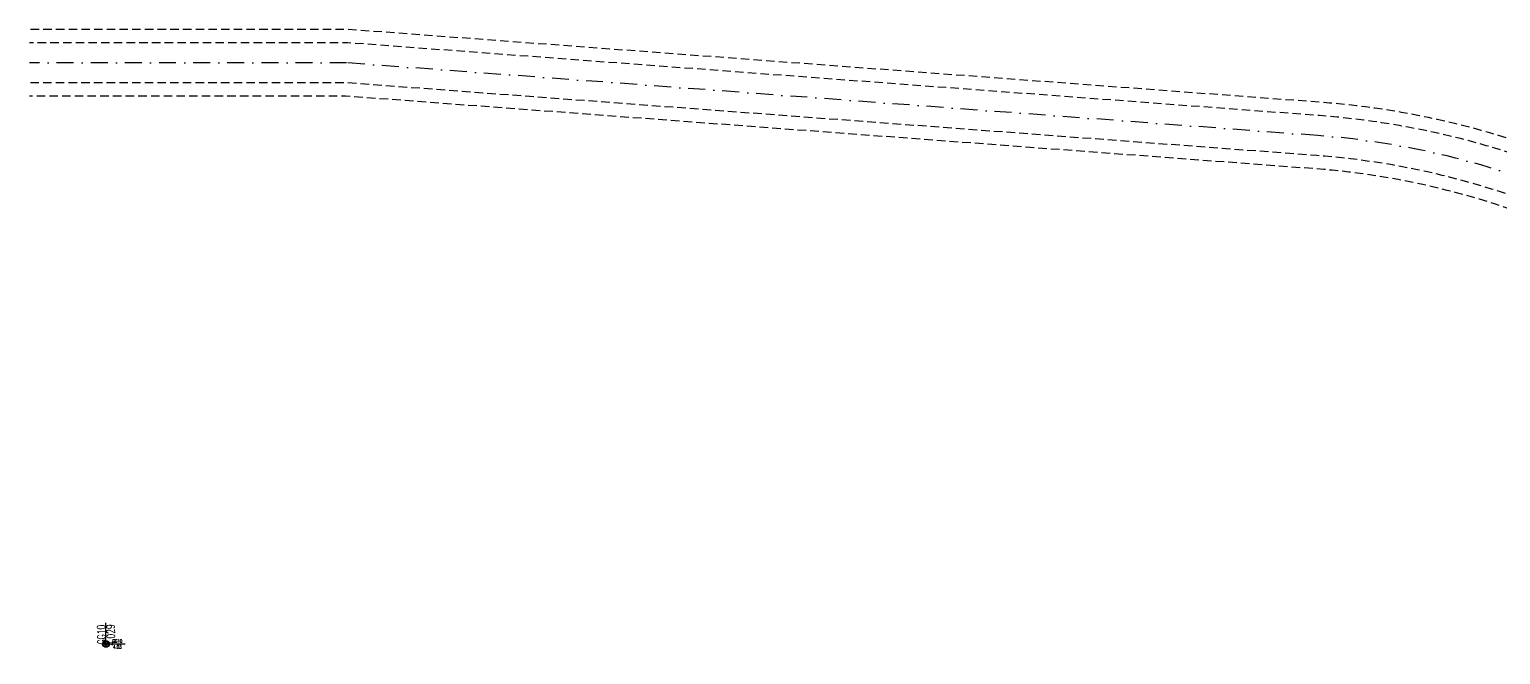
# Model space of a CAD drawing. Extents: x 500036 to 1001740, y 2543128 to 5086681.
# Drawn here: x 500036 to 500588, y 2544060 to 2544295 of the extents above; entities that cross this region are included whole.
import ezdxf
from ezdxf.enums import TextEntityAlignment as Align

# ---------------------------------------------------------------- set-up
doc = ezdxf.new("R2010")
doc.units = 0
doc.header["$LTSCALE"] = 0.5
doc.linetypes.add('DASHDOT', pattern=[25.4, 12.7, -6.35, 0, -6.35])
doc.linetypes.add('HIDDEN', pattern=[9.525, 6.35, -3.175])
doc.layers.get('0').update_dxf_attribs({"linetype": 'CONTINUOUS', "lineweight": 5})
for name, color, linetype in [('L-道路中线', 6, 'DASHDOT'), ('地形图', 8, 'CONTINUOUS'), ('控制导线点', 7, 'CONTINUOUS'), ('路基边线', 1, 'CONTINUOUS'), ('路面边线', 7, 'CONTINUOUS')]:
    doc.layers.add(name, color=color, linetype=linetype)
doc.styles.add('HZ', font='romans.shx', dxfattribs={"width": 0.8, "bigfont": 'hztxt.shx'})
doc.styles.get("Standard").update_dxf_attribs({"font": 'simplex1.shx', "width": 0.7, "bigfont": 'hztxt.shx'})

# ---------------------------------------------------------------- blocks, each defined once
blk = doc.blocks.new('控制导线点')
at = {"layer": '控制导线点'}
for p, q in [((500961.792, 2543567.946, 3.298), (500960.192, 2543567.946)), ((500962.192, 2543568.346, 3.298), (500962.192, 2543569.946)), ((500962.192, 2543567.546, 3.298), (500962.192, 2543565.946)), ((500962.592, 2543567.946, 3.298), (500964.192, 2543567.946))]:
    blk.add_line(p, q, dxfattribs=at)
for centre, radius in [((500962.192, 2543567.946), 2.5), ((500962.192, 2543567.946), 2), ((500962.192, 2543567.946, 3.298), 0.4)]:
    blk.add_circle(centre, radius, dxfattribs=at)
blk = doc.blocks.new('gc116')
for p, q in [((-1.3, 0), (-0.8, 0)), ((0, 1.3), (0, 0.8)), ((1.3, 0), (0.8, 0)), ((0, -1.3), (0, -0.8))]:
    blk.add_line(p, q)
blk.add_circle((0, 0), 0.8)
blk.add_point((0, 0))

msp = doc.modelspace()

# ---------------------------------------------------------------- linework, layer by layer
at = {"layer": 'L-道路中线'}
msp.add_lwpolyline([(501372.798, 2544141.402), (501295.572, 2544140.992, 0.2016589), (501252.796, 2544122.74), (501210.097, 2544078.662, -0.2073104), (501166.019, 2544060.418), (501019.295, 2544062.821, -0.102157), (500960.096, 2544076.059), (500620.317, 2544229.262, 0.0874253), (500519.419, 2544254.939), (500155.262, 2544282.222), (500036.321, 2544282.222)], format="xyb", dxfattribs=at)
at = {"layer": '地形图', "linetype": 'Continuous'}
msp.add_line((500066.279, 2544064.384), (500072.279, 2544064.384), dxfattribs=at)
at = {"layer": '控制导线点'}
msp.add_line((500065.029, 2544065.634, 2.38), (500065.029, 2544072.291, 2.38), dxfattribs=at)
at = {"layer": '路基边线', "linetype": 'HIDDEN', "flags": 128}
for points in [[(500686.324, 2544213.212), (500625.455, 2544240.657, 0.0874253), (500520.353, 2544267.404), (500155.73, 2544294.722), (500036.321, 2544294.722)], [(500696.487, 2544181.206), (500615.179, 2544217.867, 0.0874253), (500518.485, 2544242.474), (500154.794, 2544269.722), (500036.321, 2544269.722)]]:
    msp.add_lwpolyline(points, format="xyb", dxfattribs=at)
at = {"layer": '路面边线', "linetype": 'HIDDEN', "flags": 128}
for points in [[(500684.269, 2544208.654), (500623.4, 2544236.099, 0.0874253), (500519.979, 2544262.418), (500155.542, 2544289.722), (500036.321, 2544289.722)], [(500698.807, 2544185.645), (500617.235, 2544222.425, 0.0874253), (500518.858, 2544247.46), (500154.981, 2544274.722), (500036.321, 2544274.722)]]:
    msp.add_lwpolyline(points, format="xyb", dxfattribs=at)

# ---------------------------------------------------------------- block references
at = {"layer": '地形图', "linetype": 'Continuous', "xscale": 0.5, "yscale": 0.5}
msp.add_blockref('gc116', (500065.029, 2544064.384, 4.029), dxfattribs=at)
at = {"layer": '控制导线点', "xscale": 0.5, "yscale": 0.5, "zscale": 0.5}
msp.add_blockref('控制导线点', (249583.933, 1272280.411, 2.38), dxfattribs=at)

# ---------------------------------------------------------------- texts
at = {"layer": '地形图', "linetype": 'Continuous', "style": 'HZ', "width": 0.8}
for s, p in [('GG10', (500069.279, 2544065.484)), ('4.03', (500069.279, 2544063.284))]:
    msp.add_text(s, height=1.2, dxfattribs=at).set_placement(p, align=Align.MIDDLE)
at = {"layer": '控制导线点', "ltscale": 1000, "width": 0.7}
for s, p in [('GG10', (500063.163, 2544071.586, 0.129)), ('4.029', (500066.685, 2544071.783, 0.129))]:
    msp.add_text(s, height=3, rotation=91.98239, dxfattribs=at).set_placement(p, align=Align.MIDDLE_RIGHT)

doc.saveas('drawing.dxf')
